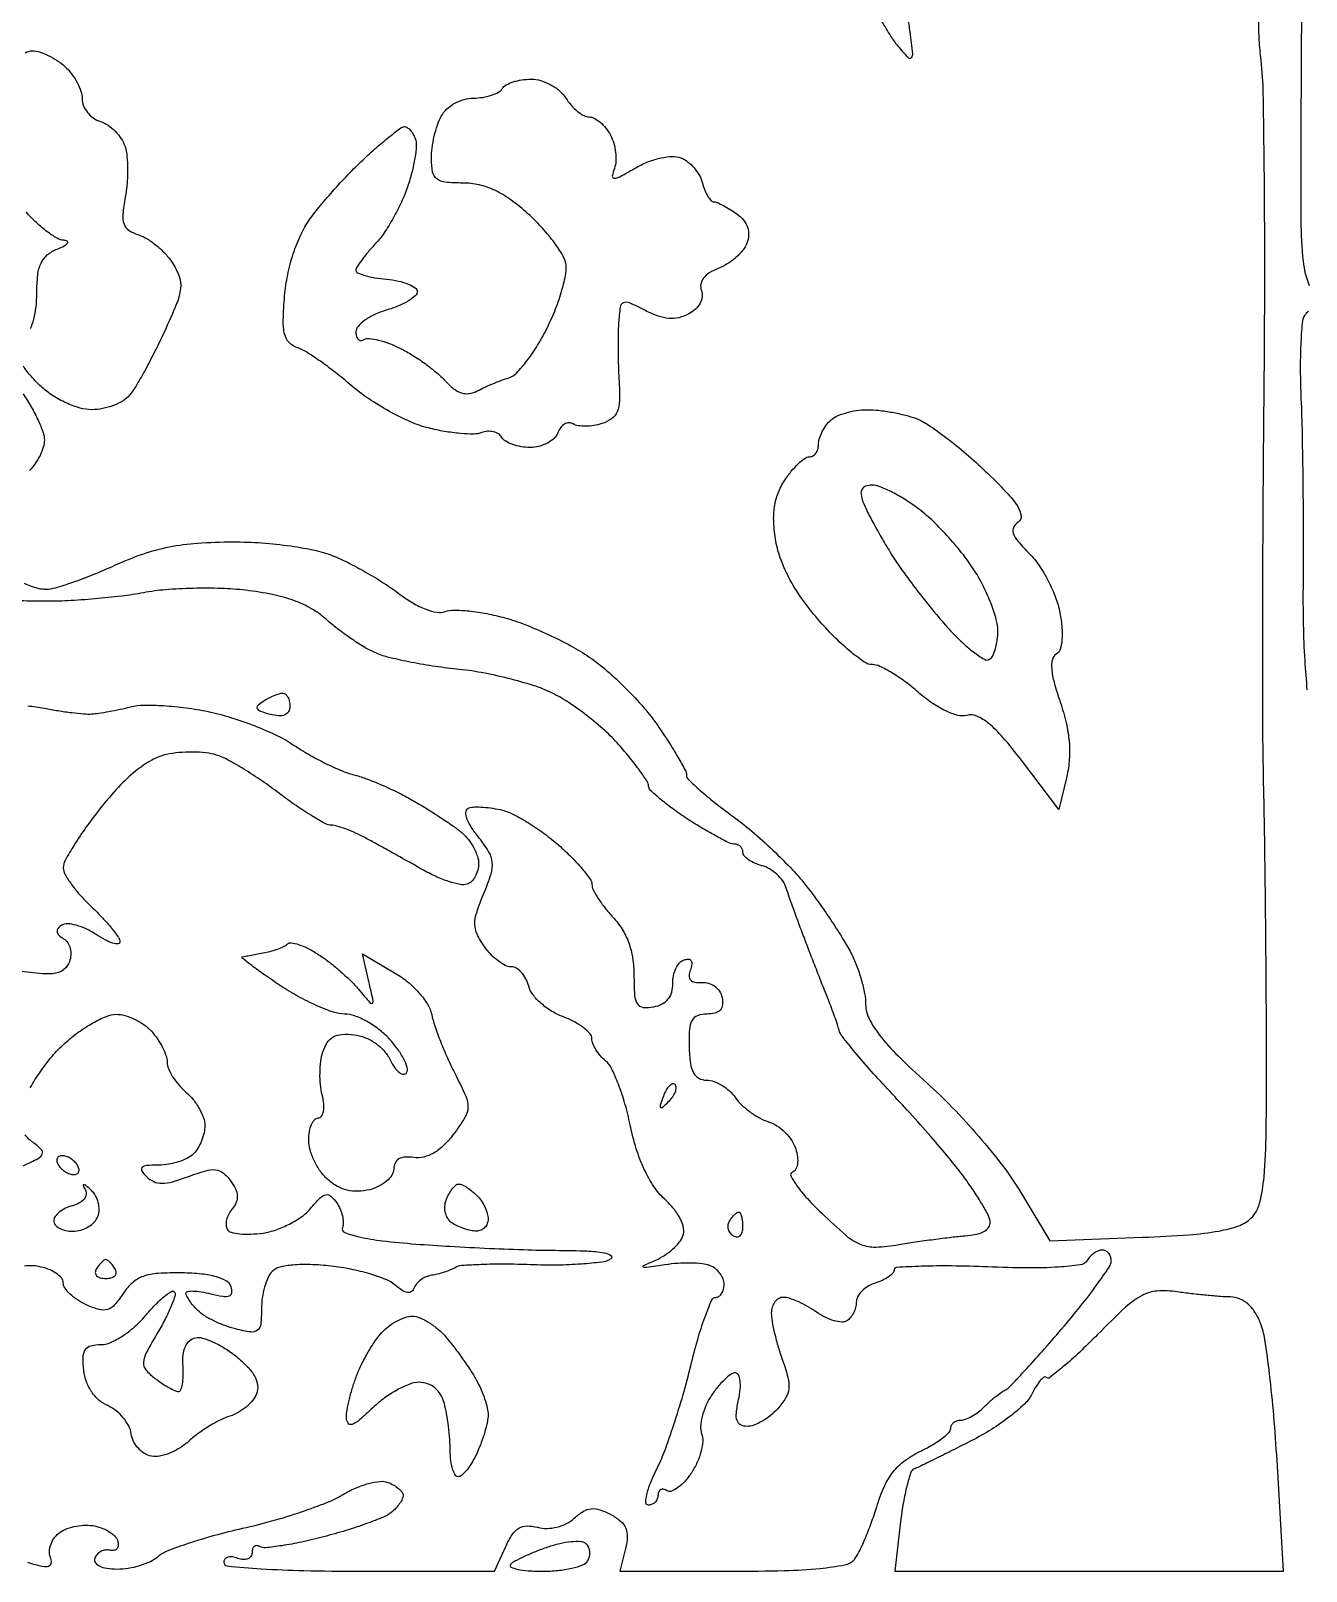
# Model space of a CAD drawing. Extents: x 0 to 102, y 0 to 135.
# Drawn here: x 9.18 to 20.61, y 0 to 13.8 of the extents above; entities that cross this region are included whole.
import ezdxf

# ---------------------------------------------------------------- set-up
doc = ezdxf.new("R2010")
doc.units = 0
doc.header["$MEASUREMENT"] = 0

msp = doc.modelspace()

# ---------------------------------------------------------------- linework, layer by layer
for points in [[(20.614764, 14.843529, 0.120193), (20.584857, 14.784619, 0.056459), (20.574759, 14.69925, -0.00007), (20.574095, 14.568277, -0.000003), (20.571814, 14.131445, -0.000005), (20.569095, 13.612605, -0.000004), (20.566051, 13.033596, 0.002312), (20.565454, 12.10429, 0.025889), (20.586048, 11.735256, 0.06876), (20.639983, 11.519368, 0.08619)], [(9.127904, 8.851961, 0.038949), (9.189124, 8.823912, 0.038002), (9.256697, 8.804788, 0.05), (9.320413, 8.7984, 0.071277), (9.405304, 8.810563, 0.012009), (9.562016, 8.860528, 0.012923), (9.744562, 8.928928, 0.011163), (9.932572, 9.0099, -0.023849), (10.188616, 9.112556, -0.034306), (10.424239, 9.176509, -0.031901), (10.678928, 9.210498, -0.017224), (10.995296, 9.2214, -0.017634), (11.255214, 9.21223, -0.017702), (11.513508, 9.184766, -0.018622), (11.742063, 9.143514, -0.045024), (11.905613, 9.091882, -0.020438), (12.044109, 9.027247, -0.011919), (12.204857, 8.939147, -0.011905), (12.361878, 8.843092, -0.0197), (12.489025, 8.753808, 0.030397), (12.607648, 8.674241, 0.041291), (12.723829, 8.618474, 0.047894), (12.825667, 8.590369, 0.135817), (12.898357, 8.5974, -0.097252), (12.975677, 8.610873, -0.021122), (13.111519, 8.60222, -0.021262), (13.270487, 8.578459, -0.018946), (13.433178, 8.540575, -0.026594), (13.611791, 8.481416, -0.015402), (13.819827, 8.392522, -0.015366), (14.023555, 8.290225, -0.024873), (14.189242, 8.189593, -0.030172), (14.344595, 8.070046, -0.017513), (14.516735, 7.909286, -0.017465), (14.678589, 7.735416, -0.028021), (14.802592, 7.575199, -0.007915), (14.900803, 7.427502, -0.010963), (14.983808, 7.291829, -0.007718), (15.048451, 7.176721, -0.121352), (15.059716, 7.133457, 0.199495), (15.07677, 7.0939, 0.010361), (15.180415, 6.997494, 0.0151), (15.312661, 6.886487, 0.01028), (15.469318, 6.768, -0.019745), (15.644928, 6.629877, -0.013232), (15.834937, 6.459002, -0.013337), (16.010466, 6.283417, -0.025477), (16.14008, 6.131893, -0.009845), (16.250054, 5.983254, -0.007682), (16.3638, 5.817681, -0.007778), (16.465004, 5.660141, -0.018707), (16.533657, 5.539693, -0.028981), (16.584055, 5.427651, -0.021823), (16.626696, 5.299454, -0.022236), (16.656231, 5.175004, -0.046498), (16.665726, 5.076, 0.11772), (16.696086, 4.950333, 0.047986), (16.791177, 4.801095, 0.032768), (16.955663, 4.61682, 0.011733), (17.212713, 4.375861, -0.018437), (17.442261, 4.154828, -0.013602), (17.680221, 3.894335, -0.013786), (17.891908, 3.635459, -0.029718), (18.036918, 3.422797), (18.314703, 2.958371), (19.147731, 2.991436, 0.007753), (19.562676, 3.014354, 0.026418), (19.831164, 3.047684, 0.041072), (20.010647, 3.095127, 0.111607), (20.121229, 3.164892, 0.136485), (20.196369, 3.297851, 0.038881), (20.235781, 3.533999, 0.019536), (20.255163, 3.932637, 0.003063), (20.257829, 4.719391, 0.00115), (20.25476, 5.328934, 0.000896), (20.248713, 5.991469, 0.000905), (20.240854, 6.608809, 0.002202), (20.232228, 7.0641, -0.005023), (20.225368, 7.579821, -0.001101), (20.224433, 8.466874, -0.001146), (20.227961, 9.49278, -0.0011), (20.236208, 10.5327, 0.00208), (20.242213, 11.538674, 0.00269), (20.238915, 12.461844, 0.002035), (20.228841, 13.235283, 0.023873), (20.209318, 13.536, -0.011855), (20.193049, 13.718612, -0.01662), (20.187825, 13.88225, -0.012923)], [(17.040991, 13.923067, -0.014518), (17.061373, 13.7898, -0.003799), (17.084095, 13.59332, -0.201478), (17.073483, 13.557772, -0.459078), (17.048542, 13.557215, -0.009599), (16.957121, 13.6629, -0.031915), (16.891775, 13.752496, -0.011156), (16.80918, 13.889036, -0.011027)], [(9.133375, 13.602694, -0.132577), (9.19972, 13.6206, -0.078015), (9.262562, 13.610735, -0.034616), (9.340692, 13.579471, -0.033191), (9.420512, 13.534172, -0.038272), (9.489689, 13.480588, -0.04703), (9.548891, 13.415912, -0.039457), (9.598954, 13.337528, -0.041155), (9.633298, 13.257908, -0.081425), (9.6444, 13.190189, 0.099624), (9.656756, 13.128789, 0.071528), (9.692831, 13.068607, 0.068633), (9.746257, 13.018742, 0.076789), (9.809272, 12.987473, -0.073146), (9.8764, 12.954768, -0.049367), (9.941771, 12.899925, -0.04899), (9.995723, 12.832685, -0.067843), (10.028808, 12.762917, -0.053868), (10.046164, 12.677164, -0.022075), (10.051861, 12.558381, -0.021535), (10.046783, 12.429156, -0.025781), (10.030527, 12.308474, 0.02282), (10.008968, 12.155285, 0.110136), (10.019884, 12.068553, 0.163035), (10.063955, 12.012675, 0.068211), (10.151645, 11.971013, -0.062732), (10.227461, 11.936, -0.033114), (10.311706, 11.87533, -0.032349), (10.390943, 11.800767, -0.042793), (10.452104, 11.722862, -0.057397), (10.514197, 11.59921, -0.117543), (10.526753, 11.492097, -0.068726), (10.491279, 11.355766, -0.010519), (10.378485, 11.098244, -0.0082), (10.293971, 10.923405, -0.008726), (10.205442, 10.755051, -0.008389), (10.124395, 10.612954, -0.039421), (10.070276, 10.536165, -0.084198), (10.01214, 10.486189, -0.043834), (9.925982, 10.444095, -0.041955), (9.82741, 10.415431, -0.049822), (9.730995, 10.4058, -0.070185), (9.625943, 10.420619, -0.036908), (9.502021, 10.466425, -0.035704), (9.379082, 10.533463, -0.044231), (9.276054, 10.61326, -0.027168), (9.190375, 10.701784, -0.030158), (9.117957, 10.796172, -0.031561)], [(9.181245, 11.131968, 0.04154), (9.210984, 11.215512, 0.037548), (9.231516, 11.325907, 0.027214), (9.23832, 11.450826, -0.026675), (9.247003, 11.613461, -0.081717), (9.276327, 11.71952, -0.111584), (9.331733, 11.791641, -0.077658), (9.42021, 11.844493, 0.021932), (9.483439, 11.873287, 0.110273), (9.513203, 11.897894, 0.448771), (9.510118, 11.914528, 0.125498), (9.481361, 11.923238, -0.121706), (9.420831, 11.941077, -0.028562), (9.332151, 11.999932, -0.027776), (9.235154, 12.081397, -0.024187), (9.142961, 12.176795, 0.04285)], [(20.634152, 11.28691, 0.102225), (20.598476, 11.249172, 0.119148), (20.576478, 11.181981, 0.009188), (20.564853, 10.991147, 0.012171), (20.560668, 10.760325, 0.00898), (20.566846, 10.504814, -0.005496), (20.576752, 10.186834, -0.002245), (20.583524, 9.754516, -0.00222), (20.586652, 9.28995, -0.002836), (20.585204, 8.86185, 0.006928), (20.587035, 8.480698, 0.011522), (20.600424, 8.159802, 0.005227), (20.6204, 7.894648, 0.389344)], [(9.11565, 10.548037, -0.020534), (9.18851, 10.430953, -0.021702), (9.250085, 10.310388, -0.021955), (9.293815, 10.202436, -0.085453), (9.306, 10.131658, -0.076315), (9.296485, 10.069682, -0.03834), (9.266948, 9.996011, -0.036936), (9.223936, 9.922901, -0.044972), (9.173057, 9.861943, -0.108818)], [(9.155574, 0.081878, 0.029597), (9.226764, 0.058684, 0.029191), (9.308084, 0.042419, 0.154239), (9.352363, 0.049884, 0.282446), (9.369234, 0.077577, 0.091005), (9.360011, 0.126887, -0.10542), (9.351963, 0.177944, -0.06993), (9.363401, 0.236358, -0.065799), (9.391752, 0.292956, -0.070686), (9.433272, 0.338709, -0.075378), (9.491829, 0.373989, -0.041959), (9.571392, 0.399292, -0.040705), (9.658133, 0.411753, -0.051802), (9.738867, 0.408344, -0.049281), (9.813574, 0.38973, -0.050777), (9.882399, 0.35698, -0.056013), (9.935666, 0.315851, -0.121377), (9.962955, 0.272306, -0.086134), (9.968793, 0.232708, -0.16324), (9.957886, 0.202743, -0.178271), (9.932063, 0.187079, -0.105189), (9.895556, 0.187706, 0.091312), (9.853512, 0.189586, 0.08492), (9.812383, 0.176553, 0.086348), (9.778484, 0.150859, 0.099135), (9.7572, 0.116325, 0.241365), (9.761719, 0.07852, 0.13309), (9.797791, 0.047293, 0.07614), (9.865486, 0.02658, 0.03454), (9.958125, 0.019537, 0.041655), (10.057882, 0.027177, 0.033936), (10.16229, 0.051352, 0.035123), (10.255874, 0.087178, 0.071853), (10.321504, 0.130109, -0.087803), (10.40613, 0.181712, -0.012584), (10.597637, 0.251023, -0.013971), (10.830761, 0.321645, -0.011521), (11.082904, 0.384196, 0.013463), (11.345174, 0.450341, 0.012691), (11.60877, 0.531695, 0.012763), (11.838512, 0.615626, 0.042363), (11.982512, 0.687054, -0.033943), (12.094144, 0.744786, -0.036385), (12.210038, 0.78535, -0.039107), (12.313755, 0.804842, -0.119059), (12.384362, 0.795654, -0.038871), (12.436575, 0.77081, -0.047371), (12.480721, 0.739528, -0.054409), (12.51125, 0.706818, -0.16195), (12.5208, 0.678108, -0.114444), (12.513603, 0.647078, -0.037753), (12.489736, 0.60646, -0.035304), (12.455518, 0.563913, -0.033389), (12.41505, 0.525745, -0.07543), (12.346096, 0.484522, -0.010976), (12.193118, 0.425838, -0.012212), (12.007708, 0.364411, -0.010192), (11.808036, 0.308049, -0.010653), (11.61093, 0.261185, -0.015066), (11.433519, 0.228536, -0.011123), (11.286638, 0.209391, -0.166757), (11.236986, 0.220656, 0.121572), (11.210445, 0.229205, 0.187565), (11.1877, 0.22214, 0.151369), (11.172381, 0.199669, 0.074612), (11.1672, 0.165142, -0.148627), (11.156996, 0.131573, -0.152575), (11.129923, 0.109779, -0.116977), (11.088834, 0.103901, -0.069008), (11.0403, 0.115194, 0.055937), (10.991709, 0.127842, 0.100118), (10.950677, 0.125514, 0.147206), (10.923762, 0.109066, 0.184534), (10.9134, 0.081945, 0.387836), (10.945732, 0.046532, 0.005861), (11.247657, 0.022579, 0.011401), (11.632211, 0.005399, 0.005461), (12.12652, 0), (13.339641, 0), (13.440217, 0.22074, -0.038496), (13.498744, 0.326743, -0.111954), (13.55866, 0.384422, -0.13414), (13.63067, 0.404873, -0.066549), (13.725627, 0.393146, 0.068347), (13.809729, 0.383065, 0.05691), (13.899073, 0.394826, 0.056653), (13.983876, 0.42653, 0.06625), (14.054593, 0.475248, -0.046288), (14.136091, 0.536315, -0.113685), (14.206619, 0.560012, -0.108156), (14.282634, 0.551021, -0.039569), (14.382389, 0.507392, -0.052209), (14.468208, 0.449217, -0.115208), (14.515298, 0.386149, -0.11421), (14.529814, 0.308372, -0.050789), (14.514715, 0.204549), (14.463376, 0), (15.469829, 0, 0.006148), (15.93673, 0.005741, 0.018012), (16.257878, 0.02523, 0.020996), (16.478792, 0.05605, 0.176156), (16.564331, 0.106093, 0.059526), (16.605376, 0.169594, 0.013008), (16.65961, 0.288196, 0.013372), (16.715446, 0.429577, 0.012474), (16.76504, 0.577038, -0.030545), (16.833638, 0.758972, -0.060562), (16.913134, 0.890809, -0.067655), (17.015397, 0.990389, -0.048208), (17.15265, 1.072785, 0.020741), (17.257958, 1.128387, 0.028858), (17.346833, 1.187248, 0.028578), (17.411779, 1.24193, 0.206317), (17.4276, 1.278639, -0.120164), (17.434572, 1.30723, -0.100701), (17.454226, 1.33158, -0.091899), (17.483622, 1.347934, -0.081282), (17.518243, 1.3536, 0.094561), (17.561331, 1.361822, 0.034939), (17.617317, 1.388658, 0.033106), (17.675874, 1.427275, 0.034064), (17.728232, 1.472946, -0.013557), (17.778691, 1.520741, -0.01361), (17.831603, 1.565667, -0.013543), (17.879806, 1.602284, -0.051671), (17.912539, 1.620996, 0.09855), (17.952994, 1.649424, 0.003246), (18.088887, 1.79375, 0.006083), (18.246757, 1.967813, 0.004182), (18.42165, 2.168788, 0.008344), (18.591809, 2.374509, 0.01191), (18.735331, 2.563083, 0.007944), (18.847954, 2.723929, 0.149849), (18.8658, 2.782138, 0.083086), (18.859776, 2.818137, 0.092696), (18.842415, 2.84871, 0.100586), (18.816557, 2.869154, 0.117661), (18.786193, 2.8764, 0.095972), (18.751554, 2.869689, 0.052696), (18.71326, 2.849362, 0.049812), (18.677364, 2.819563, 0.056268), (18.649698, 2.784354, -0.223083), (18.588364, 2.744324, -0.018483), (18.393933, 2.724363, -0.018698), (18.123441, 2.716802, -0.007675), (17.756405, 2.725904, 0.007024), (17.435693, 2.734275, 0.011723), (17.165694, 2.731198, 0.005414), (16.942933, 2.721017, 0.397761), (16.92, 2.69675, -0.195969), (16.908677, 2.66897, -0.048523), (16.870298, 2.636659, -0.04232), (16.81558, 2.605461, -0.03158), (16.7508, 2.5803, 0.058312), (16.6861, 2.551109, 0.061871), (16.631302, 2.508237, 0.069313), (16.594135, 2.458825, 0.127306), (16.5816, 2.410392, -0.064521), (16.575338, 2.36207, -0.051825), (16.556792, 2.312989, -0.053421), (16.529474, 2.270517, -0.084928), (16.497148, 2.241992, -0.159944), (16.451661, 2.231035, -0.050863), (16.382229, 2.243846, -0.044816), (16.302763, 2.275005, -0.036957), (16.224524, 2.321599, 0.024147), (16.144547, 2.372045, 0.023964), (16.05988, 2.414683, 0.024651), (15.98244, 2.444658, 0.080176), (15.928276, 2.4534, 0.13051), (15.887061, 2.442456, 0.100656), (15.851947, 2.411675, 0.088482), (15.828331, 2.365629, 0.07449), (15.8202, 2.311356, 0.045053), (15.826797, 2.238289, 0.013697), (15.849718, 2.129408, 0.013595), (15.88222, 2.008235, 0.014432), (15.920687, 1.891422, -0.023043), (15.968933, 1.73595, -0.088308), (15.976865, 1.635306, -0.111507), (15.948908, 1.55083, -0.048506), (15.878035, 1.455366, -0.040394), (15.813651, 1.394844, -0.0373), (15.738705, 1.343661, -0.039448), (15.664799, 1.308346, -0.091984), (15.604723, 1.2972, -0.117197), (15.546084, 1.311136, -0.200453), (15.513861, 1.348742, -0.108503), (15.507111, 1.418364, -0.024178), (15.527197, 1.5369, 0.03017), (15.541795, 1.629787, 0.053986), (15.540845, 1.706963, 0.079681), (15.525924, 1.759007, 0.290959), (15.498252, 1.7766, 0.158312), (15.458134, 1.763571, 0.033344), (15.400773, 1.715774, 0.031845), (15.338913, 1.648805, 0.02552), (15.280984, 1.569533, 0.041989), (15.232819, 1.480547, 0.041641), (15.200041, 1.384521, 0.044892), (15.186083, 1.295771, 0.108592), (15.195956, 1.23048, -0.110948), (15.205578, 1.164779, -0.044343), (15.190625, 1.074536, -0.041065), (15.156475, 0.976413, -0.040783), (15.106685, 0.884951, -0.035383), (15.047193, 0.806819, -0.052986), (14.984108, 0.748821, -0.068377), (14.926921, 0.717505, -0.233624), (14.885883, 0.721397, 0.087549), (14.854997, 0.733695, 0.166411), (14.828759, 0.730384, 0.178548), (14.811274, 0.712063, 0.102538), (14.805, 0.681793, -0.0953), (14.798422, 0.647596, -0.096988), (14.779644, 0.618518, -0.098774), (14.751619, 0.599052, -0.102907), (14.718681, 0.5922, -0.412883), (14.696543, 0.614237, -0.05751), (14.704427, 0.685392, -0.039285), (14.736503, 0.787716, -0.020582), (14.791372, 0.90945, 0.026941), (14.862597, 1.07299, 0.009574), (14.947125, 1.313679, 0.009469), (15.030011, 1.581961, 0.011016), (15.098304, 1.84005, -0.010897), (15.160455, 2.075152, -0.017269), (15.224948, 2.273228, -0.011502), (15.286023, 2.42962, -0.302633), (15.321713, 2.4534, 0.153831), (15.350502, 2.462472, 0.097952), (15.375026, 2.488018, 0.080485), (15.391573, 2.526187, 0.062193), (15.3972, 2.571249, 0.096933), (15.387666, 2.619967, 0.066865), (15.359651, 2.668888, 0.064242), (15.318241, 2.71059, 0.07368), (15.269375, 2.738149, 0.066277), (15.201844, 2.754249, 0.021199), (15.098603, 2.760378, 0.020735), (14.981814, 2.757509, 0.021749), (14.867525, 2.744943, -0.002251), (14.701902, 2.720165, -0.157234), (14.674605, 2.724792, -0.62168), (14.674871, 2.737171, -0.005339), (14.785725, 2.78751, 0.041847), (14.863, 2.829647, 0.036189), (14.936272, 2.885955, 0.037848), (14.995327, 2.947153, 0.081557), (15.028293, 3.003525, 0.140173), (15.034191, 3.070469, 0.067334), (15.006417, 3.152864, 0.05455), (14.948998, 3.242726, 0.03647), (14.865683, 3.332073, -0.058878), (14.767754, 3.446986, -0.038233), (14.682199, 3.599323, -0.033586), (14.610636, 3.784848, -0.024081), (14.555017, 4.000114, 0.018827), (14.508634, 4.187749, 0.021765), (14.450095, 4.362338, 0.021458), (14.388418, 4.504266, 0.106707), (14.335052, 4.572258, -0.04252), (14.288275, 4.618321, -0.039575), (14.248711, 4.672699, -0.042044), (14.221458, 4.726909, -0.095741), (14.2128, 4.771711, 0.18784), (14.195544, 4.816022, 0.045588), (14.136291, 4.869798, 0.040481), (14.052059, 4.92319, 0.030786), (13.952345, 4.968016, -0.047453), (13.849332, 5.01851, -0.044212), (13.755029, 5.088571, -0.047232), (13.682501, 5.16657, -0.100057), (13.646378, 5.240363, 0.056809), (13.62062, 5.306917, 0.063478), (13.581266, 5.363277, 0.072618), (13.534938, 5.401472, 0.13697), (13.48863, 5.4144, -0.11967), (13.436637, 5.427025, -0.043272), (13.371916, 5.467864, -0.039876), (13.305982, 5.526763, -0.03776), (13.248912, 5.596406, -0.042645), (13.184745, 5.706991, -0.107654), (13.164003, 5.797178, -0.083209), (13.180268, 5.901641, -0.018823), (13.243426, 6.070388, 0.020736), (13.308847, 6.247238, 0.104077), (13.319893, 6.351614, 0.114272), (13.287363, 6.446733, 0.027366), (13.19084, 6.584309, -0.025148), (13.12355, 6.679321, -0.064869), (13.088086, 6.755362, -0.123746), (13.084877, 6.808247, -0.272295), (13.11056, 6.837687, -0.074811), (13.160566, 6.846394, -0.022666), (13.237766, 6.844676, -0.022148), (13.325271, 6.834845, -0.022439), (13.411179, 6.817338, -0.057557), (13.510735, 6.779763, -0.020019), (13.644326, 6.703997, -0.019579), (13.786047, 6.608058, -0.021574), (13.915148, 6.504214, -0.016092), (14.029139, 6.397442, -0.021301), (14.125365, 6.292753, -0.019286), (14.196726, 6.201211, -0.157169), (14.2128, 6.151339, 0.119323), (14.224373, 6.103535, 0.024469), (14.268151, 6.027775, 0.024467), (14.329095, 5.942737, 0.020863), (14.401227, 5.859234, -0.050709), (14.48367, 5.751426, -0.050828), (14.542651, 5.629313, -0.048402), (14.577862, 5.49236, -0.038752), (14.589655, 5.340438, 0.015667), (14.595264, 5.161472, 0.124212), (14.620325, 5.083189, 0.234838), (14.67184, 5.051428, 0.070131), (14.766747, 5.056068, 0.071833), (14.841908, 5.082006, 0.102417), (14.896651, 5.12626, 0.104206), (14.928714, 5.187973, 0.076559), (14.937869, 5.264748, -0.057237), (14.943464, 5.334341, -0.061646), (14.964735, 5.399024, -0.06947), (14.99767, 5.449344, -0.13022), (15.037708, 5.476357, -0.087942), (15.077994, 5.482822, -0.249644), (15.102098, 5.469478, -0.185952), (15.108819, 5.437668, -0.051775), (15.095341, 5.3876, 0.077067), (15.083628, 5.33333, 0.201674), (15.096638, 5.296466, 0.174736), (15.13409, 5.276607, 0.056513), (15.197792, 5.274781, -0.095462), (15.257627, 5.268408, -0.086461), (15.313158, 5.240274, -0.086457), (15.355905, 5.195016, -0.09544), (15.379012, 5.13945, -0.076827), (15.382337, 5.073568, -0.161808), (15.361522, 5.027423, -0.147405), (15.315461, 5.000218, -0.060273), (15.242577, 4.9914, 0.088005), (15.158874, 4.976552, 0.183995), (15.10966, 4.933819, 0.108909), (15.086239, 4.85077, 0.021566), (15.08394, 4.6953, 0.024787), (15.095181, 4.551305, 0.089615), (15.122792, 4.463971, 0.150702), (15.170055, 4.416588, 0.122486), (15.23997, 4.3992, -0.087796), (15.304572, 4.387768, -0.0491), (15.376711, 4.353063, -0.046985), (15.44493, 4.302225, -0.05585), (15.498153, 4.242137, 0.050489), (15.554016, 4.177691, 0.031663), (15.630871, 4.113949, 0.031614), (15.715417, 4.060245, 0.049219), (15.794722, 4.026309, -0.069341), (15.870177, 3.990377, -0.049205), (15.943095, 3.931262, -0.049377), (16.002753, 3.859356, -0.071762), (16.038599, 3.785265, -0.04462), (16.05481, 3.712135, -0.06767), (16.054409, 3.647091, -0.089652), (16.038348, 3.598644, -0.189754), (16.0085, 3.573667, 0.460522), (15.995584, 3.541875, 0.036275), (16.049689, 3.453579, 0.029759), (16.143548, 3.337931, 0.015871), (16.272224, 3.206026, 0.014248), (16.489145, 3.008928, 0.080968), (16.62188, 2.928008, 0.106256), (16.756661, 2.904292, 0.033042), (16.9623, 2.925673, -0.005363), (17.110409, 2.949413, -0.003885), (17.275849, 2.972801, -0.003925), (17.433333, 2.992561, -0.008546), (17.5545, 3.004704, 0.032494), (17.662721, 3.020811, 0.083033), (17.736149, 3.050003, 0.138407), (17.774387, 3.090914, 0.180027), (17.780496, 3.141431, 0.065183), (17.756547, 3.203902, 0.012303), (17.695618, 3.310102, 0.01296), (17.61766, 3.431355, 0.01156), (17.530595, 3.5532, 0.013149), (17.4161, 3.697765, 0.004928), (17.248337, 3.894533, 0.004878), (17.061321, 4.105365, 0.005901), (16.881599, 4.299383, -0.007291), (16.716092, 4.479054, -0.009848), (16.572072, 4.646576, -0.007212), (16.457108, 4.789913, -0.098885), (16.427364, 4.849283, 0.01368), (16.412235, 4.899131, 0.004874), (16.387999, 4.969481, 0.004832), (16.35989, 5.046203, 0.005685), (16.331742, 5.1183, -0.002175), (16.296844, 5.205866, -0.000683), (16.24537, 5.337203, -0.000683), (16.188324, 5.483933, -0.000756), (16.1336, 5.6259, -0.002272), (16.080225, 5.766906, -0.002162), (16.027232, 5.910744, -0.002144), (15.981487, 6.038283, -0.007666), (15.953845, 6.120382, 0.077602), (15.9223, 6.183367, 0.052601), (15.869027, 6.243579, 0.051974), (15.803435, 6.292162, 0.069582), (15.735173, 6.320599, -0.038985), (15.670577, 6.342993, -0.050535), (15.615977, 6.373722, -0.060024), (15.578326, 6.407656, -0.181292), (15.5664, 6.439467, 0.102145), (15.560513, 6.467985, 0.098623), (15.543779, 6.492247, 0.097183), (15.518785, 6.508503, 0.096016), (15.489392, 6.5142, -0.113538), (15.442696, 6.524942, -0.009863), (15.33337, 6.580743, -0.012571), (15.204527, 6.653967, -0.009436), (15.066392, 6.740728, -0.01257), (14.933834, 6.832358, -0.018241), (14.822035, 6.920285, -0.014038), (14.736103, 6.997341, -0.205764), (14.7204, 7.033884, 0.146491), (14.708462, 7.073756, 0.010505), (14.64226, 7.169937, 0.014048), (14.556288, 7.282574, 0.010125), (14.45439, 7.403481, 0.029283), (14.328149, 7.531327, 0.01876), (14.167942, 7.66508, 0.01885), (14.000571, 7.784679, 0.033179), (13.852795, 7.868587, 0.035311), (13.68754, 7.934492, 0.015984), (13.463227, 7.998248, 0.015734), (13.221268, 8.050704, 0.020762), (12.997854, 8.082304, -0.012622), (12.783507, 8.10907, -0.012303), (12.568932, 8.146805, -0.012288), (12.382227, 8.189196, -0.044172), (12.267, 8.229453, -0.029605), (12.169953, 8.280422, -0.014215), (12.051597, 8.356488, -0.014039), (11.932227, 8.443107, -0.019487), (11.830713, 8.527707, 0.053179), (11.699368, 8.622966, 0.04362), (11.542013, 8.695902, 0.036791), (11.349642, 8.749827, 0.021118), (11.111613, 8.787636, 0.020933), (10.891528, 8.803827, 0.013886), (10.638248, 8.80479, 0.013988), (10.391796, 8.791978, 0.02632), (10.1943, 8.765647, -0.015983), (9.998796, 8.735458, -0.008883), (9.758874, 8.710543, -0.008852), (9.514884, 8.693924, -0.01414), (9.306, 8.689323, -0.004137), (9.096584, 8.692365, -0.002569)], [(9.156936, 7.751469, -0.032905), (9.306, 7.731728, 0.009534), (9.42867, 7.709611, 0.009463), (9.552397, 7.692126, 0.009355), (9.661104, 7.680916, 0.035986), (9.729, 7.680094, 0.022127), (9.792865, 7.686766, 0.00771), (9.884117, 7.701843, 0.00764), (9.984192, 7.721552, 0.008835), (10.078859, 7.743458, -0.058545), (10.195905, 7.758536, -0.017895), (10.374596, 7.754134, -0.017644), (10.575962, 7.734805, -0.018429), (10.772534, 7.701499, -0.024371), (10.974898, 7.649089, -0.017838), (11.193857, 7.572169, -0.018105), (11.39645, 7.484186, -0.037597), (11.545818, 7.398451, 0.018907), (11.678364, 7.315642, 0.015269), (11.826465, 7.236633, 0.015538), (11.967786, 7.172082, 0.037891), (12.076329, 7.135913, -0.028172), (12.184683, 7.102129, -0.012154), (12.325032, 7.045605, -0.011982), (12.471871, 6.978058, -0.015536), (12.602886, 6.908819, -0.009031), (12.728068, 6.834577, -0.007722), (12.857272, 6.751979, -0.007799), (12.9724, 6.67324, -0.021908), (13.04955, 6.613455, -0.051435), (13.106202, 6.554437, -0.041917), (13.15411, 6.481056, -0.043512), (13.186895, 6.405133, -0.080337), (13.1976, 6.338938, -0.065932), (13.189702, 6.279301, -0.064282), (13.166536, 6.223221, -0.069627), (13.132287, 6.179014, -0.112431), (13.09185, 6.154295, -0.134588), (13.032601, 6.150902, -0.027383), (12.930185, 6.178709, -0.02704), (12.811117, 6.225432, -0.022481), (12.69, 6.287407, 0.001583), (12.561164, 6.360277, 0.001184), (12.418751, 6.439791, 0.001196), (12.284262, 6.514043, 0.002735), (12.1824, 6.56924, 0.016393), (12.094562, 6.612578, 0.017251), (12.005538, 6.649283, 0.017151), (11.926853, 6.675556, 0.070716), (11.877316, 6.682879, -0.124249), (11.822199, 6.697117, -0.012096), (11.70203, 6.766597, -0.014744), (11.56121, 6.858436, -0.011149), (11.412016, 6.967144, 0.012983), (11.255598, 7.080238, 0.012857), (11.093018, 7.185445, 0.012813), (10.946195, 7.270096, 0.047615), (10.848049, 7.311848, 0.049539), (10.756104, 7.331259, 0.024625), (10.637087, 7.338388, 0.02417), (10.511921, 7.333662, 0.032544), (10.39985, 7.316593, 0.075418), (10.267738, 7.265844, 0.041169), (10.124079, 7.167647, 0.034171), (9.970893, 7.02488, 0.020848), (9.809551, 6.837392, 0.011925), (9.681503, 6.667209, 0.015684), (9.573416, 6.50572, 0.013147), (9.492086, 6.367601, 0.127149), (9.4752, 6.302274, 0.131143), (9.490712, 6.24415, 0.02589), (9.549754, 6.152714, 0.025817), (9.631838, 6.050531, 0.02148), (9.729, 5.950596, -0.014192), (9.826204, 5.85349, -0.01905), (9.908246, 5.759839, -0.016432), (9.969733, 5.6787, -0.155128), (9.9828, 5.637595, -0.406163), (9.96617, 5.6205, -0.082641), (9.91997, 5.626885, -0.046706), (9.851025, 5.655677, -0.022779), (9.76891, 5.704286, 0.035318), (9.680329, 5.753769, 0.042761), (9.591048, 5.786699, 0.048051), (9.513525, 5.800155, 0.158663), (9.463778, 5.788041, 0.074652), (9.429281, 5.758831, 0.21297), (9.420209, 5.729451, 0.176097), (9.435644, 5.698975, 0.049994), (9.478496, 5.666163, -0.111322), (9.514879, 5.630507, -0.081909), (9.537468, 5.578578, -0.076529), (9.543123, 5.518652, -0.077087), (9.530457, 5.45996, -0.123341), (9.482733, 5.391946, -0.134587), (9.410044, 5.357196, -0.067691), (9.290202, 5.352016, -0.013041), (9.07398, 5.377662, -0.004571)], [(9.180118, 4.32974, -0.025816), (9.26736, 4.471396, -0.0252), (9.375236, 4.612122, -0.032127), (9.48887, 4.729629, -0.02772), (9.610018, 4.828098, -0.028378), (9.7404, 4.91173, -0.029581), (9.861361, 4.970826, -0.095618), (9.948538, 4.98892, -0.072707), (10.02662, 4.978619, -0.042794), (10.114841, 4.945225, -0.041817), (10.199147, 4.895717, -0.055222), (10.265788, 4.836689, -0.034987), (10.31937, 4.768444, -0.032036), (10.364671, 4.691414, -0.033555), (10.396061, 4.617272, -0.083544), (10.4058, 4.55939, 0.101916), (10.417583, 4.502185, 0.03947), (10.455503, 4.430256, 0.037017), (10.510256, 4.356418, 0.037678), (10.575, 4.29193, -0.046297), (10.639742, 4.225185, -0.040327), (10.694497, 4.144637, -0.042371), (10.732089, 4.063045, -0.086978), (10.7442, 3.993948, -0.056124), (10.736761, 3.927888, -0.0388), (10.714378, 3.855994, -0.039121), (10.681566, 3.789363, -0.062484), (10.64268, 3.73932, -0.080342), (10.588687, 3.70036, -0.037793), (10.508853, 3.667621, -0.036189), (10.418085, 3.645286, -0.042257), (10.32966, 3.6378, 0.017078), (10.222865, 3.634151, 0.173787), (10.182866, 3.61665, 0.361706), (10.179239, 3.586598, 0.052888), (10.220862, 3.535098, 0.091283), (10.285707, 3.490417, 0.106312), (10.358792, 3.474881, 0.069739), (10.454901, 3.488585, 0.020221), (10.597332, 3.535994, -0.018963), (10.751549, 3.587758, -0.097091), (10.841056, 3.596047, -0.146582), (10.908163, 3.568279, -0.063537), (10.975416, 3.497587, -0.046304), (11.01859, 3.42573, -0.098642), (11.034674, 3.363221, -0.113293), (11.024659, 3.305029, -0.074304), (10.989283, 3.246597, 0.054494), (10.958101, 3.199399, 0.059115), (10.938874, 3.14783, 0.06677), (10.933795, 3.099831, 0.132178), (10.944692, 3.063411, 0.191494), (10.979889, 3.03727, 0.038845), (11.057849, 3.022862, 0.03584), (11.156872, 3.019548, 0.02689), (11.265512, 3.029567, 0.047447), (11.381787, 3.058089, 0.034909), (11.503779, 3.110411, 0.035601), (11.613164, 3.176894, 0.063494), (11.690518, 3.248111, -0.018706), (11.77721, 3.343577, -0.146448), (11.829125, 3.372295, -0.244817), (11.873963, 3.360092, -0.058156), (11.925993, 3.2994, -0.047393), (11.956148, 3.243911, -0.043726), (11.976293, 3.182232, -0.046594), (11.984242, 3.123788, -0.098162), (11.977264, 3.07873, 0.410092), (11.997499, 3.034491, 0.03561), (12.128187, 2.995173, 0.026484), (12.334847, 2.960102, 0.009362), (12.633802, 2.931187, 0.005036), (12.94137, 2.910356, 0.003316), (13.295566, 2.892305, 0.003336), (13.640436, 2.879327, 0.006435), (13.9167, 2.874334, -0.008425), (14.166744, 2.86882, -0.031504), (14.323055, 2.852838, -0.115967), (14.383485, 2.827589, -0.541441), (14.382, 2.796916, -0.101341), (14.300288, 2.769117, -0.013573), (14.118418, 2.751091, -0.015229), (13.898946, 2.742046, -0.012275), (13.6629, 2.745308, 0.008194), (13.4299, 2.75043, 0.011167), (13.219808, 2.746912, 0.00819), (13.045744, 2.737249, 0.114201), (12.9861, 2.718848, -0.035821), (12.94477, 2.698625, -0.01744), (12.889525, 2.678549, -0.017201), (12.830322, 2.661571, -0.023776), (12.776136, 2.650736, 0.063323), (12.725853, 2.636479, 0.05578), (12.678356, 2.609649, 0.058803), (12.640591, 2.574949, 0.09742), (12.619312, 2.537435, -0.150411), (12.596007, 2.504815, -0.204029), (12.561326, 2.495983, -0.10915), (12.512846, 2.514821, -0.031552), (12.448576, 2.563796, 0.084068), (12.366755, 2.613567, 0.022847), (12.22314, 2.66325, 0.022442), (12.052537, 2.705451, 0.021623), (11.876714, 2.732812, 0.01806), (11.688139, 2.746986, 0.032319), (11.532857, 2.742994, 0.039242), (11.414835, 2.722885, 0.135365), (11.347964, 2.684924, 0.090852), (11.311, 2.631376, 0.035808), (11.280048, 2.546951, 0.033964), (11.258895, 2.448628, 0.036018), (11.2518, 2.350268, -0.024858), (11.244937, 2.212304, -0.205395), (11.215252, 2.15855, -0.204833), (11.155793, 2.142924, -0.024711), (11.019988, 2.169958, -0.028137), (10.923419, 2.200059, -0.023678), (10.82496, 2.242358, -0.024343), (10.738648, 2.289712, -0.0588), (10.681588, 2.334727, -0.021497), (10.640784, 2.379198, -0.025415), (10.60631, 2.424678, -0.025534), (10.581559, 2.465346, -0.124555), (10.575, 2.491269, -0.373246), (10.588786, 2.507164, -0.042116), (10.640368, 2.510143, -0.034917), (10.712193, 2.503205, -0.019953), (10.79753, 2.485372, 0.019857), (10.906878, 2.4625, 0.123606), (10.963504, 2.46701, 0.289944), (10.986173, 2.494989, 0.110095), (10.980786, 2.54721, 0.18241), (10.938927, 2.598664, 0.06284), (10.849159, 2.636776, 0.044496), (10.716594, 2.661865, 0.020017), (10.539603, 2.672156, 0.019227), (10.324493, 2.667768, 0.069847), (10.190757, 2.640893, 0.098957), (10.095127, 2.58421, 0.064698), (10.011369, 2.486617, -0.034365), (9.934884, 2.385743, -0.141367), (9.87109, 2.344629, -0.144392), (9.79599, 2.344269, -0.036398), (9.680122, 2.38719, -0.038829), (9.601706, 2.430555, -0.045654), (9.535396, 2.483523, -0.051591), (9.489498, 2.537744, -0.150973), (9.4752, 2.584017, 0.181358), (9.459181, 2.626729, 0.067802), (9.410179, 2.669514, 0.055818), (9.338562, 2.705969, 0.042637), (9.253851, 2.729789, 0.081195), (9.127288, 2.733187, 0.08729)], [(9.116431, 3.632399, 0.012719), (9.251648, 3.698211, 0.179186), (9.287337, 3.737472, 0.305627), (9.278585, 3.778525, 0.034053), (9.201483, 3.843394, -0.068815), (9.133188, 3.909458, -0.119638)]]:
    msp.add_lwpolyline(points, format="xyb")
for points in [[(13.667176, 13.3668, -0.071255), (13.75414, 13.354343, -0.053328), (13.843734, 13.317401, -0.053667), (13.92284, 13.262713, -0.075251), (13.978633, 13.1976, 0.040331), (14.02672, 13.132861, 0.042858), (14.083685, 13.078103, 0.046947), (14.140679, 13.040258, 0.123709), (14.187874, 13.0284, -0.124671), (14.233839, 13.016758, -0.052788), (14.286659, 12.980498, -0.047776), (14.337662, 12.927713, -0.045372), (14.37872, 12.865329, -0.051634), (14.408305, 12.792991, -0.041528), (14.425179, 12.710608, -0.042997), (14.427814, 12.631013, -0.07855), (14.414325, 12.567613, 0.049082), (14.395427, 12.498878, 0.47797), (14.412745, 12.479192, 0.114127), (14.463588, 12.493248, 0.006009), (14.611881, 12.576003, -0.037455), (14.719935, 12.627687, -0.039816), (14.832329, 12.661433, -0.04342), (14.934587, 12.674314, -0.10158), (15.010284, 12.661792, -0.075417), (15.070633, 12.627482, -0.04897), (15.128607, 12.571785, -0.048235), (15.175694, 12.504581, -0.06484), (15.203599, 12.435773, 0.030512), (15.224785, 12.371147, 0.04224), (15.251972, 12.316577, 0.048835), (15.280779, 12.278227, 0.210259), (15.306297, 12.267, -0.101472), (15.337895, 12.260521, -0.01946), (15.391037, 12.23528, -0.020009), (15.451703, 12.200356, -0.017255), (15.512535, 12.159018, -0.06279), (15.572005, 12.102857, -0.089821), (15.607307, 12.039662, -0.095242), (15.617011, 11.970977, -0.07938), (15.601766, 11.898737, -0.077994), (15.565047, 11.834915, -0.041922), (15.502227, 11.769024, -0.040466), (15.425192, 11.71112, -0.050131), (15.344978, 11.671028, 0.048026), (15.264664, 11.631306, 0.091494), (15.211531, 11.583009, 0.121735), (15.188191, 11.529056, 0.133895), (15.193877, 11.472496, -0.124728), (15.200363, 11.417894, -0.092509), (15.181495, 11.359876, -0.080495), (15.139579, 11.30582, -0.064888), (15.079718, 11.262995, -0.065979), (14.99209, 11.230049, -0.076955), (14.903482, 11.223457, -0.065789), (14.806373, 11.24423, -0.034125), (14.692457, 11.29379, 0.014006), (14.549405, 11.362992, 0.216502), (14.49609, 11.362786, 0.255029), (14.466254, 11.322806, 0.019184), (14.451792, 11.183333, 0.01272), (14.447478, 11.074217, 0.005798), (14.447123, 10.931506, 0.005737), (14.45022, 10.781032, 0.007856), (14.456689, 10.645705, -0.024035), (14.459174, 10.484529, -0.091695), (14.437765, 10.386732, -0.13571), (14.388228, 10.32397, -0.081561), (14.303054, 10.280694, -0.037953), (14.230378, 10.263566, -0.03709), (14.155383, 10.257444, -0.039526), (14.088879, 10.262222, -0.101055), (14.04376, 10.278801, 0.147552), (14.007041, 10.288592, 0.123713), (13.968145, 10.277467, 0.100298), (13.932882, 10.246246, 0.070059), (13.907051, 10.199662, -0.113357), (13.873014, 10.149063, -0.065919), (13.813204, 10.106252, -0.06061), (13.738125, 10.07726, -0.061941), (13.658842, 10.0674, -0.041871), (13.579164, 10.074084, -0.04385), (13.502982, 10.093945, -0.048007), (13.440903, 10.123066, -0.121256), (13.405535, 10.157767, 0.115108), (13.374794, 10.18867, 0.081854), (13.329538, 10.207563, 0.075548), (13.276995, 10.211844, 0.074364), (13.225248, 10.200384, -0.092441), (13.154982, 10.187449, -0.020988), (13.033412, 10.192835, -0.021038), (12.891538, 10.211141, -0.019074), (12.746932, 10.241741, -0.042346), (12.587087, 10.296727, -0.021945), (12.397724, 10.390509, -0.021654), (12.210329, 10.504635, -0.030652), (12.055076, 10.623054, 0.012245), (11.91495, 10.73833, 0.013395), (11.7734, 10.843089, 0.012911), (11.647994, 10.926064, 0.062797), (11.570785, 10.96178, -0.127712), (11.499409, 11.006717, -0.130465), (11.459615, 11.080365, -0.066378), (11.446747, 11.204416, -0.013427), (11.459181, 11.426018, -0.030246), (11.48633, 11.614076, -0.028215), (11.536375, 11.802, -0.029437), (11.603796, 11.973011, -0.046128), (11.683192, 12.109586, -0.019057), (11.777229, 12.231532, -0.009288), (11.905894, 12.380149, -0.009198), (12.045651, 12.530005, -0.013135), (12.175497, 12.657329, -0.007955), (12.295538, 12.765495, -0.011434), (12.405473, 12.857088, -0.007386), (12.499511, 12.92962, -0.151178), (12.532899, 12.941511, -0.163265), (12.556765, 12.934606, -0.058493), (12.583688, 12.91089, -0.050316), (12.60928, 12.875882, -0.041096), (12.62941, 12.834056, -0.108158), (12.638899, 12.771664, -0.023177), (12.626708, 12.662174, -0.023194), (12.600259, 12.534083, -0.020285), (12.561073, 12.403035, -0.026207), (12.505891, 12.26628, -0.01931), (12.431247, 12.120972, -0.019619), (12.349742, 11.988745, -0.040663), (12.274212, 11.893976, 0.012959), (12.206647, 11.818215, 0.017333), (12.149621, 11.745893, 0.014592), (12.106698, 11.683669, 0.144663), (12.0978, 11.653558, 0.304259), (12.112549, 11.631564, 0.027276), (12.178567, 11.608595, 0.028222), (12.267371, 11.588377, 0.017828), (12.37275, 11.57441, -0.02879), (12.478073, 11.558095, -0.043226), (12.566933, 11.530836, -0.052026), (12.629385, 11.497685, -0.249714), (12.6477, 11.4633, -0.219235), (12.63026, 11.425438, -0.041414), (12.566933, 11.379774, -0.03738), (12.47805, 11.334933, -0.026555), (12.37275, 11.297755, 0.035937), (12.267503, 11.258362, 0.046964), (12.178567, 11.206983, 0.055025), (12.116841, 11.152004, 0.185381), (12.0978, 11.102412, 0.067156), (12.103254, 11.061988, 0.140464), (12.119633, 11.035112, 0.190869), (12.143901, 11.025778, 0.136728), (12.172124, 11.033949, -0.16688), (12.216454, 11.043995, -0.032696), (12.298169, 11.029697, -0.03143), (12.395527, 10.999429, -0.024623), (12.496843, 10.954971, -0.024114), (12.603639, 10.895099, -0.01709), (12.717563, 10.818266, -0.017303), (12.821549, 10.737205, -0.034637), (12.896611, 10.665002, 0.042094), (12.972794, 10.593875, 0.090311), (13.043592, 10.556401, 0.111022), (13.11318, 10.550433, 0.08795), (13.185242, 10.573598, -0.014309), (13.249043, 10.605039, -0.00871), (13.326072, 10.638686, -0.008726), (13.403673, 10.669407, -0.015245), (13.469111, 10.691749, 0.128715), (13.537512, 10.734116, 0.02684), (13.629929, 10.842389, 0.026518), (13.726406, 10.983452, 0.022347), (13.813506, 11.142075, 0.021285), (13.887409, 11.309856, 0.023296), (13.944337, 11.478391, 0.023569), (13.979196, 11.625915, 0.097461), (13.978339, 11.7171, 0.088192), (13.945148, 11.800288, 0.023959), (13.864454, 11.917364, 0.023463), (13.758525, 12.043562, 0.022444), (13.639726, 12.16125, 0.027308), (13.484727, 12.286903, 0.046747), (13.341463, 12.371458, 0.054037), (13.201095, 12.419819, 0.056014), (13.055332, 12.4362, -0.024039), (12.898765, 12.443732, -0.141443), (12.823104, 12.473703, -0.183746), (12.785618, 12.534957, -0.046467), (12.7746, 12.653262, -0.033505), (12.780977, 12.748326, -0.023039), (12.800326, 12.85463, -0.023296), (12.828582, 12.955671, -0.043057), (12.862177, 13.033962, -0.082259), (12.91108, 13.097556, -0.05982), (12.983238, 13.150345, -0.058488), (13.067789, 13.185621, -0.069717), (13.153284, 13.1976, 0.038165), (13.235025, 13.203848, 0.041723), (13.312386, 13.222451, 0.045798), (13.37487, 13.249677, 0.129409), (13.4091, 13.2822, -0.130349), (13.443462, 13.314728, -0.045525), (13.506478, 13.341949, -0.041474), (13.58457, 13.360553, -0.03776)], [(16.677613, 10.4058, -0.027813), (16.781521, 10.400015, -0.017036), (16.902978, 10.382244, -0.017061), (17.022395, 10.356356, -0.028939), (17.119907, 10.325608, -0.057513), (17.22717, 10.270008, -0.01429), (17.388203, 10.154632, -0.014421), (17.566061, 10.011064, -0.014021), (17.737066, 9.856172, -0.010993), (17.928722, 9.664276, -0.047905), (18.027968, 9.538244, -0.112942), (18.058465, 9.453748, -0.292616), (18.031642, 9.397919, 0.145035), (17.99108, 9.352518, 0.199351), (17.988508, 9.298458, 0.091679), (18.031004, 9.225735, 0.018432), (18.133484, 9.115407, -0.048364), (18.219584, 9.010819, -0.028959), (18.301619, 8.872143, -0.028806), (18.36789, 8.723223, -0.043942), (18.406046, 8.587088, -0.023609), (18.424993, 8.450904, -0.045002), (18.425112, 8.340454, -0.05966), (18.407996, 8.259368, -0.174233), (18.372922, 8.215299, 0.201131), (18.338666, 8.16734, 0.076885), (18.332827, 8.083861, 0.046505), (18.354767, 7.960914, 0.015566), (18.408883, 7.786382, -0.025174), (18.462322, 7.601552, -0.035944), (18.489394, 7.433007, -0.039207), (18.490826, 7.274418, -0.040743), (18.467307, 7.119628), (18.397586, 6.824819), (18.061026, 7.266146, 0.014785), (17.896069, 7.46968, 0.043433), (17.767116, 7.595556, 0.06872), (17.661188, 7.660397, 0.16853), (17.57135, 7.667432, -0.128423), (17.490581, 7.667405, -0.047424), (17.382773, 7.706745, -0.040449), (17.261242, 7.777224, -0.028546), (17.136799, 7.874496, 0.020873), (17.019537, 7.969087, 0.023972), (16.899938, 8.049013, 0.024045), (16.793363, 8.106284, 0.111717), (16.725671, 8.1216, -0.151753), (16.65609, 8.143216, -0.021345), (16.534531, 8.234689, -0.022749), (16.396355, 8.359163, -0.017563), (16.257102, 8.506585, -0.024031), (16.1078, 8.693598, -0.031049), (15.990473, 8.879249, -0.034393), (15.907405, 9.059059, -0.049199), (15.861306, 9.228468, -0.027875), (15.842385, 9.397256, -0.050341), (15.848596, 9.536107, -0.05748), (15.880997, 9.657842, -0.051314), (15.941144, 9.774083, -0.025644), (15.999564, 9.853987, -0.031953), (16.062007, 9.921489, -0.033494), (16.119945, 9.969647, -0.157921), (16.16055, 9.9828, 0.132102), (16.192069, 9.991275, 0.10058), (16.218922, 10.015107, 0.087943), (16.236986, 10.050756, 0.073529), (16.2432, 10.09278, -0.073375), (16.250499, 10.142249, -0.038655), (16.273021, 10.200275, -0.037433), (16.305865, 10.257326, -0.047088), (16.34472, 10.30428, -0.085699), (16.399985, 10.34327, -0.036875), (16.484384, 10.375978, -0.035098), (16.581582, 10.39831, -0.038937)], [(16.72432, 9.729, 0.075722), (16.665805, 9.720087, 0.191951), (16.632995, 9.693468, 0.164338), (16.62455, 9.648125, 0.052996), (16.641525, 9.58095, 0.028594), (16.675289, 9.503386, 0.007352), (16.738712, 9.38229, 0.007461), (16.815284, 9.246063, 0.007523), (16.895681, 9.11256, 0.015994), (16.993685, 8.965897, 0.008186), (17.125409, 8.788028, 0.008125), (17.267218, 8.609055, 0.012102), (17.397524, 8.45761, 0.018147), (17.51883, 8.33276, 0.028007), (17.633168, 8.234979, 0.02683), (17.729497, 8.169379, 0.28155), (17.775212, 8.169593, 0.141185), (17.80425, 8.201607, 0.042151), (17.828455, 8.263654, 0.038568), (17.845045, 8.341265, 0.033385), (17.8506, 8.424374, 0.06846), (17.836497, 8.526895, 0.023978), (17.78941, 8.668338, 0.023286), (17.722025, 8.820921, 0.025171), (17.642295, 8.962539, 0.02607), (17.541761, 9.104793, 0.016628), (17.411129, 9.259693, 0.016705), (17.272523, 9.403419, 0.029638), (17.14786, 9.510758, 0.021008), (17.028232, 9.594295, 0.022951), (16.905416, 9.664891, 0.023188), (16.795606, 9.715177, 0.09606)], [(11.44215, 7.866505, -0.182983), (11.466361, 7.857898, -0.093473), (11.486962, 7.832469, -0.07235), (11.500914, 7.794251, -0.051441), (11.5056, 7.74882, -0.122534), (11.493622, 7.700676, -0.174563), (11.461299, 7.671314, -0.118851), (11.406715, 7.662773, -0.043627), (11.329248, 7.675957, -0.021889), (11.244703, 7.702069, -0.185328), (11.215054, 7.727543, -0.331312), (11.219277, 7.756385, -0.055202), (11.265798, 7.793642, -0.021915), (11.313681, 7.82113, -0.021382), (11.364174, 7.844567, -0.021856), (11.410205, 7.86127, -0.071114)], [(11.752647, 5.53102, -0.022573), (11.847161, 5.465212, -0.014485), (11.950916, 5.38091, -0.014559), (12.0479, 5.292282, -0.026302), (12.121123, 5.213474, 0.003403), (12.225734, 5.090003, 0.392432), (12.245076, 5.087805, 0.296586), (12.25297, 5.108816, 0.002642), (12.213837, 5.281751), (12.156326, 5.529803), (12.444303, 5.361616, -0.040076), (12.560001, 5.280975, -0.039177), (12.662304, 5.182344, -0.041949), (12.739173, 5.079424, -0.08669), (12.77673, 4.986664, 0.029622), (12.804852, 4.885441, 0.011123), (12.855685, 4.747241, 0.010974), (12.917842, 4.598841, 0.013103), (12.983091, 4.461956, -0.012891), (13.08191, 4.254867, -0.11091), (13.101999, 4.155012, -0.134229), (13.07503, 4.064387, -0.022026), (12.970779, 3.912056, -0.038678), (12.884202, 3.813645, -0.061706), (12.795038, 3.746045, -0.073786), (12.705169, 3.710343, -0.094452), (12.616379, 3.706568, 0.051826), (12.538541, 3.709862, 0.116219), (12.482242, 3.692898, 0.151188), (12.448449, 3.656378, 0.112098), (12.4362, 3.60243, -0.144353), (12.42029, 3.54847, -0.072078), (12.373071, 3.494345, -0.062163), (12.303485, 3.448219, -0.053875), (12.221291, 3.417885, -0.05411), (12.115776, 3.403253, -0.069346), (12.018408, 3.413888, -0.069077), (11.927369, 3.450801, -0.053157), (11.840591, 3.513985, -0.05653), (11.777131, 3.586006, -0.041331), (11.723501, 3.678226, -0.042025), (11.686877, 3.775489, -0.069141), (11.6748, 3.862412, -0.041533), (11.68112, 3.938368, -0.061052), (11.700125, 4.002524, -0.080246), (11.728038, 4.046064, -0.213289), (11.761012, 4.0608, 0.250307), (11.790588, 4.076596, 0.106032), (11.807724, 4.119692, 0.067524), (11.809856, 4.185605, 0.035865), (11.795673, 4.266194, -0.038903), (11.780091, 4.357996, -0.026261), (11.776068, 4.464195, -0.026503), (11.783097, 4.567941, -0.046707), (11.801323, 4.651813, -0.065958), (11.840804, 4.73588, -0.125069), (11.895129, 4.786609, -0.110452), (11.972076, 4.808928, -0.044642), (12.081952, 4.805969, -0.065292), (12.178915, 4.781566, -0.057902), (12.270661, 4.73232, -0.058198), (12.348235, 4.663654, -0.067517), (12.403472, 4.582067, 0.035439), (12.444692, 4.511902, 0.076088), (12.487535, 4.46627, 0.147088), (12.524486, 4.451812, 0.281632), (12.551897, 4.465673, 0.214701), (12.557928, 4.511589, 0.045305), (12.526969, 4.588445, 0.039913), (12.471514, 4.678234, 0.028597), (12.396355, 4.769257, 0.041731), (12.303225, 4.854288, 0.037318), (12.193853, 4.926252, 0.039275), (12.085291, 4.975889, 0.08734), (11.99609, 4.991762, -0.081336), (11.896344, 5.008287, -0.022152), (11.746971, 5.066359, -0.021795), (11.581017, 5.148306, -0.021111), (11.421, 5.2452, -0.005982), (11.277926, 5.342798, -0.011087), (11.164556, 5.425942, -0.007244), (11.079435, 5.493303, -0.647144), (11.0826, 5.505111, 0.004595), (11.107682, 5.5094, 0.00068), (11.158241, 5.518597, 0.000766), (11.21795, 5.529637, 0.000659), (11.280702, 5.541425, 0.022093), (11.343937, 5.55631, 0.022613), (11.405115, 5.576622, 0.023083), (11.456391, 5.599027, 0.082006), (11.485449, 5.619849, -0.241673), (11.517917, 5.63029, -0.039481), (11.584128, 5.613945, -0.03598), (11.665478, 5.580232, -0.024573)], [(14.957861, 4.359139, 0.278911), (14.935173, 4.364725, 0.120343), (14.907446, 4.348024, 0.070189), (14.878287, 4.309586, 0.036269), (14.852739, 4.254799, 0.008399), (14.823461, 4.173844, 0.286372), (14.82787, 4.154806, 0.400052), (14.844216, 4.154409, 0.011214), (14.900098, 4.20744, 0.043285), (14.936865, 4.25086, 0.063152), (14.960429, 4.295042, 0.082976), (14.9681, 4.33323, 0.20742)], [(9.465214, 3.7224, 0.117858), (9.43717, 3.715696, 0.186277), (9.420824, 3.697549, 0.154201), (9.41921, 3.67015, 0.076764), (9.4329, 3.6378, 0.064269), (9.459173, 3.605438, 0.051777), (9.494678, 3.578051, 0.053414), (9.533558, 3.559421, 0.085235), (9.569786, 3.5532, 0.117858), (9.59783, 3.559904, 0.186277), (9.614176, 3.578051, 0.154201), (9.61579, 3.60545, 0.076764), (9.6021, 3.6378, 0.064269), (9.575827, 3.670162, 0.051777), (9.540322, 3.697549, 0.053414), (9.501442, 3.716179, 0.085235)], [(9.727822, 3.410837, 0.008854), (9.678595, 3.454753, 0.161045), (9.659399, 3.462674, 0.565497), (9.653566, 3.45439, 0.023524), (9.673337, 3.414768, -0.166896), (9.680653, 3.374369, -0.134158), (9.66261, 3.33378, -0.098533), (9.620005, 3.298664, -0.05935), (9.558848, 3.274638, 0.048451), (9.494484, 3.250953, 0.058123), (9.440023, 3.216387, 0.06827), (9.402905, 3.176767, 0.155353), (9.3906, 3.13812, 0.17962), (9.403708, 3.102808, 0.091764), (9.441082, 3.072778, 0.071768), (9.496701, 3.052439, 0.051867), (9.562455, 3.0456, 0.070897), (9.631956, 3.055505, 0.06354), (9.698773, 3.084547, 0.06683), (9.75293, 3.127488, 0.100469), (9.785189, 3.178187, 0.086901), (9.796558, 3.236348, 0.06545), (9.789324, 3.30122, 0.064808), (9.765403, 3.362677, 0.081184)], [(13.020531, 3.4686, -0.111719), (13.04979, 3.46198, -0.029997), (13.091759, 3.438778, -0.028831), (13.137508, 3.405936, -0.026287), (13.18068, 3.36708, -0.047088), (13.219535, 3.320126, -0.037433), (13.252378, 3.263075, -0.038655), (13.274901, 3.205049, -0.073375), (13.2822, 3.15558, -0.095377), (13.274138, 3.113701, -0.098152), (13.251136, 3.078287, -0.100092), (13.2168, 3.054819, -0.103439), (13.17645, 3.046895, -0.049764), (13.128123, 3.052316, -0.026353), (13.069858, 3.068055, -0.02595), (13.011405, 3.090621, -0.036292), (12.962085, 3.117109, -0.107533), (12.924629, 3.154137, -0.081093), (12.901224, 3.207251, -0.076557), (12.895096, 3.268071, -0.078664), (12.907686, 3.327314, -0.03379), (12.932749, 3.381396, -0.043135), (12.963199, 3.427097, -0.049137), (12.994275, 3.459009, -0.176927)], [(15.529093, 3.2148, 0.145859), (15.511462, 3.209545, 0.040575), (15.488447, 3.191666, 0.037297), (15.464488, 3.166188, 0.031646), (15.443113, 3.136046, 0.108373), (15.431133, 3.101927, 0.099685), (15.433994, 3.064816, 0.095498), (15.451294, 3.030425, 0.090427), (15.48042, 3.004153, 0.136093), (15.513072, 2.994656, 0.190788), (15.541143, 3.005367, 0.140899), (15.560088, 3.036317, 0.067432), (15.5664, 3.082907, 0.026751), (15.563694, 3.133446, 0.042195), (15.555441, 3.176056, 0.051652), (15.543486, 3.206087, 0.279105)], [(9.8559, 2.7918, 0.163822), (9.840105, 2.786482, 0.033983), (9.817719, 2.766949, 0.032351), (9.793688, 2.739589, 0.025622), (9.7713, 2.7072, 0.146489), (9.76267, 2.675103, 0.191582), (9.774583, 2.647451, 0.134005), (9.807286, 2.628772, 0.063222), (9.8559, 2.6226, 0.063222), (9.904514, 2.628772, 0.134005), (9.937217, 2.647451, 0.191582), (9.94913, 2.675103, 0.146489), (9.9405, 2.7072, 0.025622), (9.918112, 2.739589, 0.032351), (9.894081, 2.766949, 0.033983), (9.871695, 2.786482, 0.163822)], [(10.469115, 2.502885, -0.278455), (10.476909, 2.47134, -0.019677), (10.445332, 2.382144, -0.02327), (10.395712, 2.272837, -0.015096), (10.328807, 2.151195, 0.009957), (10.219175, 1.95663, 0.105065), (10.19377, 1.869548, 0.199042), (10.215327, 1.804159, 0.052655), (10.29717, 1.727273, 0.015939), (10.359224, 1.683244, 0.018635), (10.420868, 1.645623, 0.017872), (10.474782, 1.6179, 0.098575), (10.506327, 1.610091, 0.31943), (10.527788, 1.623913, 0.048968), (10.542771, 1.675557, 0.039662), (10.55053, 1.749019, 0.023826), (10.548627, 1.836735, -0.041924), (10.550055, 1.935447, -0.078329), (10.570134, 2.012603, -0.104715), (10.607467, 2.064939, -0.13721), (10.6596, 2.091409, -0.121932), (10.724335, 2.088456, -0.03491), (10.819115, 2.052993, -0.032904), (10.92402, 1.99655, -0.029711), (11.024429, 1.925049, -0.030792), (11.127744, 1.830756, -0.068073), (11.190808, 1.744898, -0.094406), (11.216336, 1.665022, -0.122479), (11.206963, 1.588995, -0.080406), (11.172455, 1.529676, -0.046393), (11.114222, 1.470817, -0.044895), (11.042971, 1.4212, -0.056227), (10.969035, 1.389397, 0.04243), (10.886031, 1.35637, 0.020823), (10.786421, 1.301286, 0.020493), (10.687036, 1.235063, 0.027983), (10.603697, 1.16702, -0.046022), (10.522247, 1.105271, -0.042737), (10.428886, 1.057698, -0.045557), (10.338047, 1.030115, -0.098359), (10.265297, 1.029558, -0.093565), (10.203981, 1.053694, -0.06943), (10.148181, 1.100717, -0.067741), (10.106155, 1.16259, -0.079772), (10.0851, 1.230139, 0.085415), (10.061947, 1.30159, 0.053208), (10.012825, 1.374939, 0.051533), (9.946919, 1.439026, 0.063803), (9.8736, 1.483074, -0.075319), (9.794973, 1.5328, -0.065097), (9.730041, 1.605868, -0.062272), (9.68376, 1.6965, -0.058361), (9.659931, 1.79775, -0.030542), (9.653427, 1.919204, -0.144925), (9.67348, 1.985097, -0.189799), (9.722546, 2.019566, -0.059386), (9.813442, 2.0304, 0.104744), (9.897782, 2.048264, 0.039495), (10.004382, 2.106003, 0.03697), (10.114108, 2.189289, 0.037048), (10.210289, 2.287773, -0.016666), (10.296361, 2.383405, -0.02781), (10.375652, 2.457129, -0.027303), (10.441069, 2.505716, -0.35645)], [(19.458, 2.502672, 0.053379), (19.2785, 2.509346, 0.105821), (19.142255, 2.470117, 0.064819), (18.994298, 2.364341, 0.010875), (18.744, 2.120726, -0.008871), (18.580902, 1.960705, -0.01472), (18.437153, 1.832398, -0.008394), (18.316041, 1.733963, -0.379569), (18.286252, 1.735748, 0.361168), (18.264488, 1.737761, 0.062125), (18.231039, 1.708124, 0.043536), (18.19245, 1.65571, 0.023937), (18.154251, 1.585749, -0.090848), (18.089646, 1.497713, -0.024714), (17.957883, 1.385126, -0.024149), (17.793014, 1.270047, -0.022999), (17.615168, 1.169373, -0.001255), (17.438959, 1.080616, -0.001701), (17.2793, 1.001377, -0.001136), (17.144907, 0.935624, -0.018893), (17.099392, 0.915573, 0.223703), (17.0699, 0.884134, 0.015946), (17.035704, 0.765842, 0.020013), (17.003909, 0.616303, 0.013629), (16.979259, 0.44415), (16.927972, 0), (18.668429, 0), (20.408887, 0), (20.351931, 0.99405, 0.007064), (20.323505, 1.391703, 0.008506), (20.285165, 1.764439, 0.007427), (20.242992, 2.07642, 0.055359), (20.204624, 2.22075, 0.048103), (20.154336, 2.320597, 0.07286), (20.091179, 2.39435, 0.083911), (20.016997, 2.439806, 0.091398), (19.934186, 2.456595, -0.01428), (19.844722, 2.46074, -0.005401), (19.720021, 2.471448, -0.005345), (19.584562, 2.486019, -0.006495)], [(12.603765, 2.2842, -0.100257), (12.669454, 2.270895, -0.039904), (12.751409, 2.228285, -0.037452), (12.835171, 2.166686, -0.038594), (12.907903, 2.09385, -0.013847), (12.977949, 2.007203, -0.009096), (13.053942, 1.903837, -0.009154), (13.124301, 1.800432, -0.017372), (13.17645, 1.714298, -0.024449), (13.21693, 1.632755, -0.021587), (13.251136, 1.544229, -0.02216), (13.274978, 1.461702, -0.059303), (13.2822, 1.401029, -0.052681), (13.275623, 1.338775, -0.017737), (13.25336, 1.250109, -0.017422), (13.221603, 1.153082, -0.019096), (13.18402, 1.061481, -0.025457), (13.141229, 0.978969, -0.034096), (13.093819, 0.909297, -0.036304), (13.048446, 0.85943, -0.192314), (13.01482, 0.846, -0.267185), (12.987394, 0.861783, -0.056468), (12.964323, 0.914341, -0.045096), (12.948246, 0.989514, -0.028906), (12.942645, 1.07865, 0.017627), (12.938502, 1.181603, 0.011811), (12.926844, 1.298874, 0.011903), (12.910139, 1.41208, 0.022884), (12.890478, 1.50165, 0.066133), (12.857283, 1.581515, 0.086896), (12.806556, 1.641821, 0.091767), (12.740741, 1.679075, 0.083205), (12.663612, 1.692, 0.092253), (12.57965, 1.676375, 0.033779), (12.469715, 1.625222, 0.032097), (12.354251, 1.551668, 0.033162), (12.250479, 1.464672, -0.011896), (12.129951, 1.354577, -0.088598), (12.063661, 1.31487, -0.343364), (12.028617, 1.325656, -0.153879), (12.0132, 1.374565, -0.044033), (12.019276, 1.443424, -0.015157), (12.039781, 1.54139, -0.014928), (12.069048, 1.648601, -0.016745), (12.103688, 1.749788, -0.02383), (12.148123, 1.851753, -0.017038), (12.206995, 1.961412, -0.017261), (12.270411, 2.062275, -0.034954), (12.3283, 2.135995, -0.046226), (12.390057, 2.192707, -0.039236), (12.464544, 2.240665, -0.041004), (12.539947, 2.273584, -0.082606)], [(14.158899, 0.245982, 0.164692), (14.113439, 0.264032, 0.035711), (14.027782, 0.26233, 0.033618), (13.924099, 0.245759, 0.026692), (13.815052, 0.214513, 0.011906), (13.706921, 0.174275, 0.01376), (13.605993, 0.1307, 0.012866), (13.522917, 0.089455, 0.074851), (13.483702, 0.060502, 0.50967), (13.487362, 0.037427, 0.065849), (13.543053, 0.017772, 0.035559), (13.641446, 0.00424, 0.016398), (13.770707, 0, 0.024551), (13.907923, 0.006742, 0.031377), (14.032831, 0.027017, 0.032618), (14.131496, 0.056337, 0.167322), (14.175056, 0.091971, 0.083711), (14.191261, 0.131785, 0.081187), (14.193757, 0.17515, 0.085033), (14.182459, 0.215316, 0.106028)]]:
    msp.add_lwpolyline(points, format="xyb", close=True)

doc.saveas('drawing.dxf')
